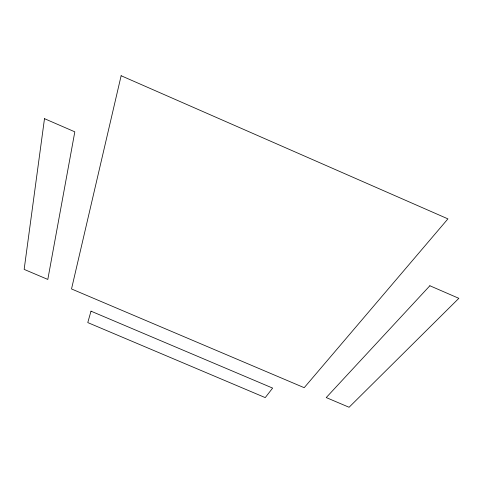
<?xml version="1.0" encoding="UTF-8"?>
<svg xmlns="http://www.w3.org/2000/svg" width="483" height="483" viewBox="0 0 483 483"><rect width="100%" height="100%" fill="white"/><g stroke="black" fill="none" stroke-linecap="round" stroke-linejoin="round"><path stroke-width="0.72" d="M44.49 118.679L24.15 269.393L47.811 279.434L74.817 131.829L44.49 118.679M121.13 75.734L71.52 288.955L304.205 387.692L447.928 218.871L121.13 75.734M91.003 311.167L87.773 322.584L265.239 397.612L272.629 388.09L91.003 311.167M429.864 285.755L326.236 397.569L349.082 407.266L458.85 298.325L429.864 285.755"/></g></svg>
